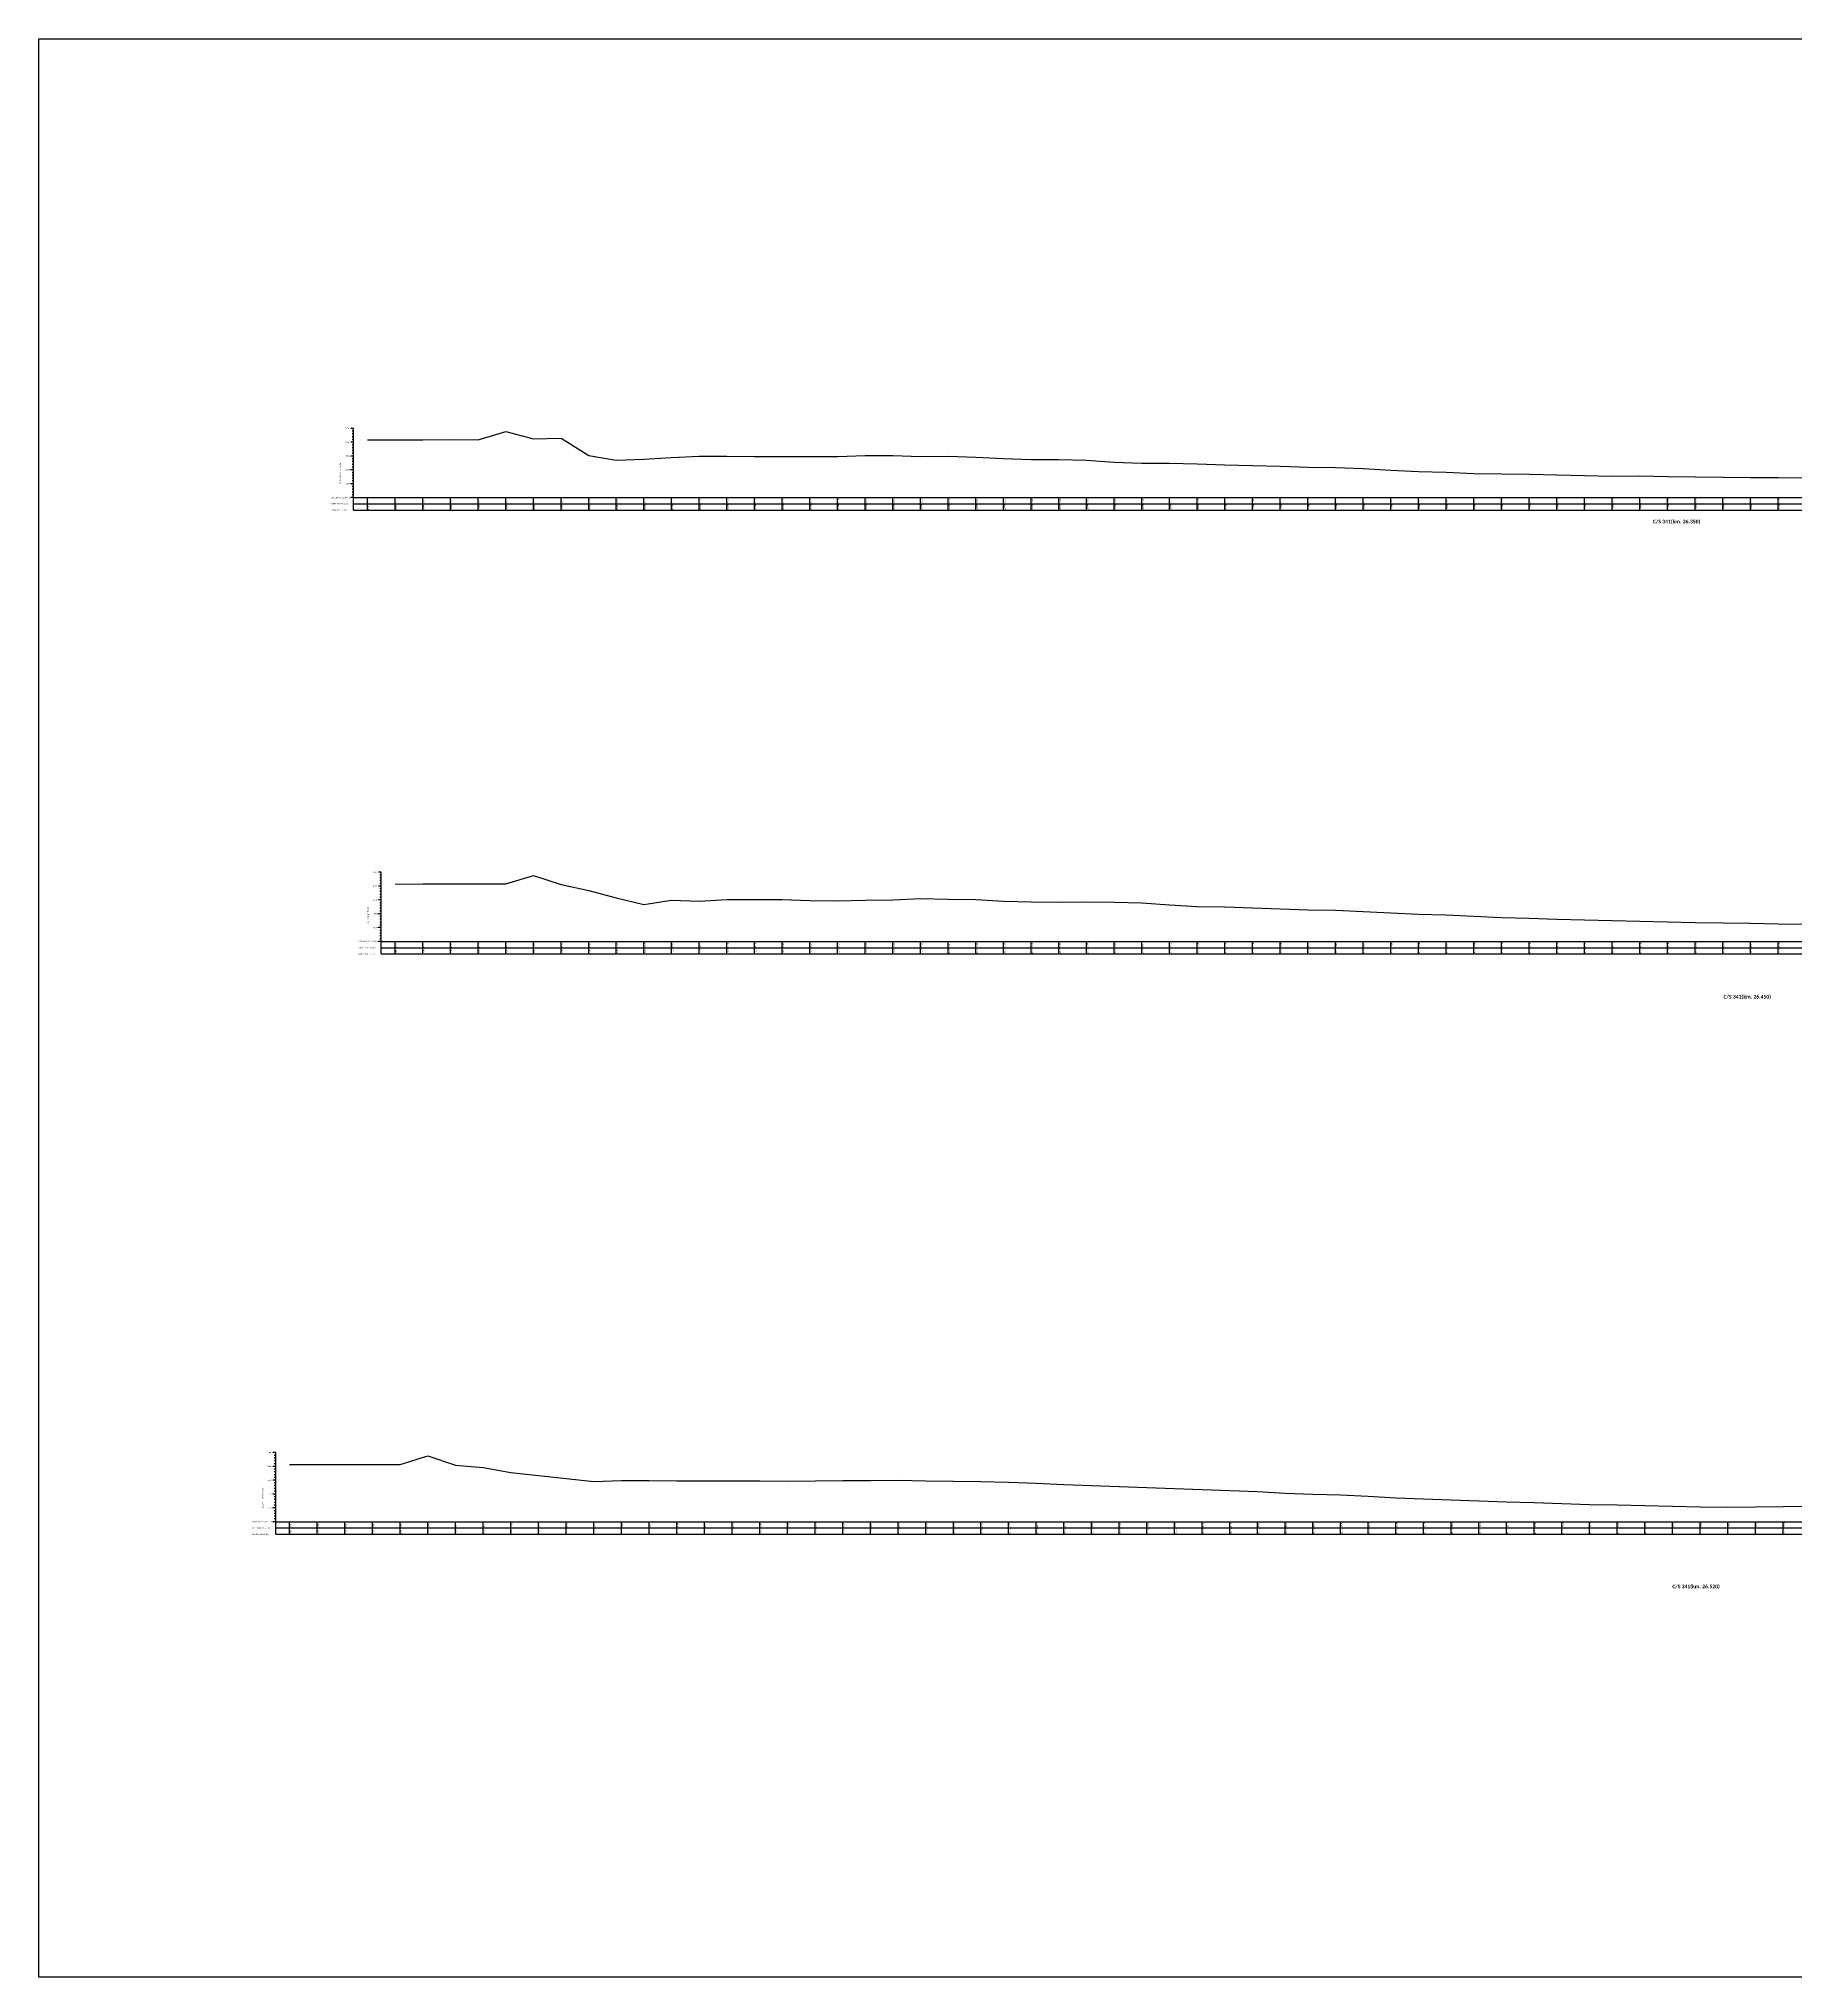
# Model space of a CAD drawing. Header units: metres. Extents: x -148477 to 168932, y -55673 to -2736.
# Drawn here: x 35573 to 36208, y -18463 to -17763 of the extents above; entities that cross this region are included whole.
import ezdxf

# ---------------------------------------------------------------- set-up
doc = ezdxf.new("R2010")
doc.units = ezdxf.units.M
doc.styles.add('liza', font='times.ttf', dxfattribs={"height": 2})
doc.styles.get("Standard").update_dxf_attribs({"font": 'times.ttf'})

msp = doc.modelspace()

# ---------------------------------------------------------------- linework, layer by layer
at = {"color": 6, "linetype": 'Continuous', "lineweight": -3, "ltscale": 0.5}
for p, q in [((35687.2449, -17903.4943), (35686.2449, -17903.4943)), ((35687.2449, -17904.4943), (35686.7449, -17904.4943)), ((35687.2449, -17905.4943), (35686.7449, -17905.4943)), ((35687.2449, -17906.4943), (35686.7449, -17906.4943)), ((35687.2449, -17932.9943), (35687.2449, -17903.4943)), ((35687.2449, -17908.4943), (35686.2449, -17908.4943)), ((35687.2449, -17913.4943), (35686.2449, -17913.4943)), ((35687.2449, -17907.4943), (35686.7449, -17907.4943)), ((35687.2449, -17909.4943), (35686.7449, -17909.4943)), ((35687.2449, -17910.4943), (35686.7449, -17910.4943)), ((35687.2449, -17911.4943), (35686.7449, -17911.4943)), ((35687.2449, -17912.4943), (35686.7449, -17912.4943)), ((35687.2449, -17918.4943), (35686.2449, -17918.4943)), ((35687.2449, -17914.4943), (35686.7449, -17914.4943)), ((35687.2449, -17915.4943), (35686.7449, -17915.4943)), ((35687.2449, -17916.4943), (35686.7449, -17916.4943)), ((35687.2449, -17917.4943), (35686.7449, -17917.4943)), ((35687.2449, -17919.4943), (35686.7449, -17919.4943)), ((35687.2449, -17920.4943), (35686.7449, -17920.4943)), ((35687.2449, -17923.4943), (35686.2449, -17923.4943)), ((35687.2449, -17921.4943), (35686.7449, -17921.4943)), ((35687.2449, -17922.4943), (35686.7449, -17922.4943)), ((35687.2449, -17924.4943), (35686.7449, -17924.4943)), ((35687.2449, -17925.4943), (35686.7449, -17925.4943)), ((35687.2449, -17926.4943), (35686.7449, -17926.4943)), ((35687.2449, -17927.4943), (35686.7449, -17927.4943)), ((35687.2449, -17928.4943), (35686.2449, -17928.4943)), ((35687.2449, -17928.4943), (36622.2449, -17928.4943)), ((35687.2449, -17930.7443), (36622.2449, -17930.7443)), ((35687.2449, -17932.9943), (36622.2449, -17932.9943)), ((35692.2449, -17932.9943), (35692.2449, -17928.4943)), ((35702.2449, -17932.9943), (35702.2449, -17928.4943)), ((35712.2449, -17932.9943), (35712.2449, -17928.4943)), ((35722.2449, -17932.9943), (35722.2449, -17928.4943)), ((35732.2449, -17932.9943), (35732.2449, -17928.4943)), ((35742.2449, -17932.9943), (35742.2449, -17928.4943)), ((35752.2449, -17932.9943), (35752.2449, -17928.4943)), ((35762.2449, -17932.9943), (35762.2449, -17928.4943)), ((35772.2449, -17932.9943), (35772.2449, -17928.4943)), ((35782.2449, -17932.9943), (35782.2449, -17928.4943)), ((35792.2449, -17932.9943), (35792.2449, -17928.4943)), ((35802.2449, -17932.9943), (35802.2449, -17928.4943)), ((35812.2449, -17932.9943), (35812.2449, -17928.4943)), ((35822.2449, -17932.9943), (35822.2449, -17928.4943)), ((35832.2449, -17932.9943), (35832.2449, -17928.4943)), ((35842.2449, -17932.9943), (35842.2449, -17928.4943)), ((35852.2449, -17932.9943), (35852.2449, -17928.4943)), ((35862.2449, -17932.9943), (35862.2449, -17928.4943)), ((35872.2449, -17932.9943), (35872.2449, -17928.4943)), ((35882.2449, -17932.9943), (35882.2449, -17928.4943)), ((35892.2449, -17932.9943), (35892.2449, -17928.4943)), ((35902.2449, -17932.9943), (35902.2449, -17928.4943)), ((35912.2449, -17932.9943), (35912.2449, -17928.4943)), ((35922.2449, -17932.9943), (35922.2449, -17928.4943)), ((35932.2449, -17932.9943), (35932.2449, -17928.4943)), ((35942.2449, -17932.9943), (35942.2449, -17928.4943)), ((35952.2449, -17932.9943), (35952.2449, -17928.4943)), ((35962.2449, -17932.9943), (35962.2449, -17928.4943)), ((35972.2449, -17932.9943), (35972.2449, -17928.4943)), ((35982.2449, -17932.9943), (35982.2449, -17928.4943)), ((35992.2449, -17932.9943), (35992.2449, -17928.4943)), ((36002.2449, -17932.9943), (36002.2449, -17928.4943)), ((36012.2449, -17932.9943), (36012.2449, -17928.4943)), ((36022.2449, -17932.9943), (36022.2449, -17928.4943)), ((36032.2449, -17932.9943), (36032.2449, -17928.4943)), ((36042.2449, -17932.9943), (36042.2449, -17928.4943)), ((36052.2449, -17932.9943), (36052.2449, -17928.4943)), ((36062.2449, -17932.9943), (36062.2449, -17928.4943)), ((36072.2449, -17932.9943), (36072.2449, -17928.4943)), ((36082.2449, -17932.9943), (36082.2449, -17928.4943)), ((36092.2449, -17932.9943), (36092.2449, -17928.4943)), ((36102.2449, -17932.9943), (36102.2449, -17928.4943)), ((36112.2449, -17932.9943), (36112.2449, -17928.4943)), ((36122.2449, -17932.9943), (36122.2449, -17928.4943)), ((36132.2449, -17932.9943), (36132.2449, -17928.4943)), ((36142.2449, -17932.9943), (36142.2449, -17928.4943)), ((36152.2449, -17932.9943), (36152.2449, -17928.4943)), ((36162.2449, -17932.9943), (36162.2449, -17928.4943)), ((36172.2449, -17932.9943), (36172.2449, -17928.4943)), ((36182.2449, -17932.9943), (36182.2449, -17928.4943)), ((36192.2449, -17932.9943), (36192.2449, -17928.4943)), ((36202.2449, -17932.9943), (36202.2449, -17928.4943)), ((35697.2446, -18063.9802), (35696.2446, -18063.9802)), ((35697.2446, -18064.9802), (35696.7446, -18064.9802)), ((35697.2446, -18065.9802), (35696.7446, -18065.9802)), ((35697.2446, -18066.9802), (35696.7446, -18066.9802)), ((35697.2446, -18067.9802), (35696.7446, -18067.9802)), ((35697.2446, -18093.4802), (35697.2446, -18063.9802)), ((35702.2446, -18068.2902), (35712.2446, -18068.1102)), ((35712.2446, -18068.1102), (35722.2446, -18068.1002)), ((35722.2446, -18068.1002), (35732.2446, -18068.0902)), ((35732.2446, -18068.0902), (35742.2446, -18068.0902)), ((35742.2446, -18068.0902), (35752.2446, -18065.1802)), ((35752.2446, -18065.1802), (35762.2446, -18068.4002)), ((35697.2446, -18068.9802), (35696.2446, -18068.9802)), ((35697.2446, -18073.9802), (35696.2446, -18073.9802)), ((35697.2446, -18069.9802), (35696.7446, -18069.9802)), ((35697.2446, -18070.9802), (35696.7446, -18070.9802)), ((35697.2446, -18071.9802), (35696.7446, -18071.9802)), ((35697.2446, -18072.9802), (35696.7446, -18072.9802)), ((35697.2446, -18074.9802), (35696.7446, -18074.9802)), ((35762.2446, -18068.4002), (35772.2446, -18070.6002)), ((35772.2446, -18070.6002), (35782.2446, -18073.2102)), ((35782.2446, -18073.2102), (35792.2446, -18075.5702)), ((35792.2446, -18075.5702), (35802.2446, -18074.0502)), ((35802.2446, -18074.0502), (35812.2446, -18074.4202)), ((35812.2446, -18074.4202), (35822.2446, -18073.7602)), ((35822.2446, -18073.7602), (35832.2446, -18073.7702)), ((35832.2446, -18073.7702), (35842.2446, -18073.8202)), ((35842.2446, -18073.8202), (35852.2446, -18074.1502)), ((35852.2446, -18074.1502), (35862.2446, -18074.2502)), ((35862.2446, -18074.2502), (35872.2446, -18074.1002)), ((35872.2446, -18074.1002), (35882.2446, -18073.9202)), ((35882.2446, -18073.9202), (35892.2446, -18073.5102)), ((35892.2446, -18073.5102), (35902.2446, -18073.6502)), ((35902.2446, -18073.6502), (35912.2446, -18073.8602)), ((35912.2446, -18073.8602), (35922.2446, -18074.3602)), ((35922.2446, -18074.3602), (35932.2446, -18074.6902)), ((35932.2446, -18074.6902), (35942.2446, -18074.8102)), ((35942.2446, -18074.8102), (35952.2446, -18074.6402)), ((35952.2446, -18074.6402), (35962.2446, -18074.8002)), ((35962.2446, -18074.8002), (35972.2446, -18075.0502)), ((35972.2446, -18075.0502), (35982.2446, -18075.7002)), ((35697.2446, -18078.9802), (35696.2446, -18078.9802)), ((35697.2446, -18075.9802), (35696.7446, -18075.9802)), ((35697.2446, -18076.9802), (35696.7446, -18076.9802)), ((35697.2446, -18077.9802), (35696.7446, -18077.9802)), ((35697.2446, -18079.9802), (35696.7446, -18079.9802)), ((35697.2446, -18080.9802), (35696.7446, -18080.9802)), ((35697.2446, -18081.9802), (35696.7446, -18081.9802)), ((35982.2446, -18075.7002), (35992.2446, -18076.3602)), ((35992.2446, -18076.3602), (36002.2446, -18076.5202)), ((36002.2446, -18076.5202), (36012.2446, -18076.7702)), ((36012.2446, -18076.7702), (36022.2446, -18077.1702)), ((36022.2446, -18077.1702), (36032.2446, -18077.5002)), ((36032.2446, -18077.5002), (36042.2446, -18077.6302)), ((36042.2446, -18077.6302), (36052.2446, -18078.2002)), ((36052.2446, -18078.2002), (36062.2446, -18078.6602)), ((36062.2446, -18078.6602), (36072.2446, -18079.0702)), ((36072.2446, -18079.0702), (36082.2446, -18079.4002)), ((36082.2446, -18079.4002), (36092.2446, -18079.8502)), ((36092.2446, -18079.8502), (36102.2446, -18080.2702)), ((36102.2446, -18080.2702), (36112.2446, -18080.6002)), ((36112.2446, -18080.6002), (36122.2446, -18080.8802)), ((36122.2446, -18080.8802), (36132.2446, -18081.1502)), ((36132.2446, -18081.1502), (36142.2446, -18081.4402)), ((36142.2446, -18081.4402), (36152.2446, -18081.6702)), ((36152.2446, -18081.6702), (36162.2446, -18081.8602)), ((36162.2446, -18081.8602), (36172.2446, -18082.0902)), ((36172.2446, -18082.0902), (36182.2446, -18082.2402)), ((36182.2446, -18082.2402), (36192.2446, -18082.4102)), ((35697.2446, -18083.9802), (35696.2446, -18083.9802)), ((35697.2446, -18088.9802), (35696.2446, -18088.9802)), ((35697.2446, -18082.9802), (35696.7446, -18082.9802)), ((35697.2446, -18084.9802), (35696.7446, -18084.9802)), ((35697.2446, -18085.9802), (35696.7446, -18085.9802)), ((35697.2446, -18086.9802), (35696.7446, -18086.9802)), ((35697.2446, -18087.9802), (35696.7446, -18087.9802)), ((35697.2446, -18088.9802), (36662.2446, -18088.9802)), ((35702.2446, -18093.4802), (35702.2446, -18088.9802)), ((35712.2446, -18093.4802), (35712.2446, -18088.9802)), ((35722.2446, -18093.4802), (35722.2446, -18088.9802)), ((35732.2446, -18093.4802), (35732.2446, -18088.9802)), ((35742.2446, -18093.4802), (35742.2446, -18088.9802)), ((35752.2446, -18093.4802), (35752.2446, -18088.9802)), ((35762.2446, -18093.4802), (35762.2446, -18088.9802)), ((35772.2446, -18093.4802), (35772.2446, -18088.9802)), ((35782.2446, -18093.4802), (35782.2446, -18088.9802)), ((35792.2446, -18093.4802), (35792.2446, -18088.9802)), ((35802.2446, -18093.4802), (35802.2446, -18088.9802)), ((35812.2446, -18093.4802), (35812.2446, -18088.9802)), ((35822.2446, -18093.4802), (35822.2446, -18088.9802)), ((35832.2446, -18093.4802), (35832.2446, -18088.9802)), ((35842.2446, -18093.4802), (35842.2446, -18088.9802)), ((35852.2446, -18093.4802), (35852.2446, -18088.9802)), ((35862.2446, -18093.4802), (35862.2446, -18088.9802)), ((35872.2446, -18093.4802), (35872.2446, -18088.9802)), ((35882.2446, -18093.4802), (35882.2446, -18088.9802)), ((35892.2446, -18093.4802), (35892.2446, -18088.9802)), ((35902.2446, -18093.4802), (35902.2446, -18088.9802)), ((35912.2446, -18093.4802), (35912.2446, -18088.9802)), ((35922.2446, -18093.4802), (35922.2446, -18088.9802)), ((35932.2446, -18093.4802), (35932.2446, -18088.9802)), ((35942.2446, -18093.4802), (35942.2446, -18088.9802)), ((35952.2446, -18093.4802), (35952.2446, -18088.9802)), ((35962.2446, -18093.4802), (35962.2446, -18088.9802)), ((35972.2446, -18093.4802), (35972.2446, -18088.9802)), ((35982.2446, -18093.4802), (35982.2446, -18088.9802)), ((35992.2446, -18093.4802), (35992.2446, -18088.9802)), ((36002.2446, -18093.4802), (36002.2446, -18088.9802)), ((36012.2446, -18093.4802), (36012.2446, -18088.9802)), ((36022.2446, -18093.4802), (36022.2446, -18088.9802)), ((36032.2446, -18093.4802), (36032.2446, -18088.9802)), ((36042.2446, -18093.4802), (36042.2446, -18088.9802)), ((36052.2446, -18093.4802), (36052.2446, -18088.9802)), ((36062.2446, -18093.4802), (36062.2446, -18088.9802)), ((36072.2446, -18093.4802), (36072.2446, -18088.9802)), ((36082.2446, -18093.4802), (36082.2446, -18088.9802)), ((36092.2446, -18093.4802), (36092.2446, -18088.9802)), ((36102.2446, -18093.4802), (36102.2446, -18088.9802)), ((36112.2446, -18093.4802), (36112.2446, -18088.9802)), ((36122.2446, -18093.4802), (36122.2446, -18088.9802)), ((36132.2446, -18093.4802), (36132.2446, -18088.9802)), ((36142.2446, -18093.4802), (36142.2446, -18088.9802)), ((36152.2446, -18093.4802), (36152.2446, -18088.9802)), ((36162.2446, -18093.4802), (36162.2446, -18088.9802)), ((36172.2446, -18093.4802), (36172.2446, -18088.9802)), ((36182.2446, -18093.4802), (36182.2446, -18088.9802)), ((36192.2446, -18082.4102), (36202.2446, -18082.6402)), ((36192.2446, -18093.4802), (36192.2446, -18088.9802)), ((36202.2446, -18082.6402), (36212.2446, -18082.7302)), ((36202.2446, -18093.4802), (36202.2446, -18088.9802)), ((35697.2446, -18091.2302), (36662.2446, -18091.2302)), ((35697.2446, -18093.4802), (36662.2446, -18093.4802)), ((35659.0887, -18273.796), (35658.0887, -18273.796)), ((35659.0887, -18274.796), (35658.5887, -18274.796)), ((35659.0887, -18275.796), (35658.5887, -18275.796)), ((35659.0887, -18276.796), (35658.5887, -18276.796)), ((35659.0887, -18277.796), (35658.5887, -18277.796)), ((35659.0887, -18303.296), (35659.0887, -18273.796)), ((35664.0887, -18278.096), (35674.0887, -18278.106)), ((35674.0887, -18278.106), (35684.0887, -18278.116)), ((35684.0887, -18278.116), (35694.0887, -18278.116)), ((35694.0887, -18278.116), (35704.0887, -18278.116)), ((35704.0887, -18278.116), (35714.0887, -18274.996)), ((35714.0887, -18274.996), (35724.0887, -18278.356)), ((35724.0887, -18278.356), (35734.0887, -18279.236)), ((35659.0887, -18278.796), (35658.0887, -18278.796)), ((35659.0887, -18283.796), (35658.0887, -18283.796)), ((35659.0887, -18279.796), (35658.5887, -18279.796)), ((35659.0887, -18280.796), (35658.5887, -18280.796)), ((35659.0887, -18281.796), (35658.5887, -18281.796)), ((35659.0887, -18282.796), (35658.5887, -18282.796)), ((35659.0887, -18284.796), (35658.5887, -18284.796)), ((35734.0887, -18279.236), (35744.0887, -18280.946)), ((35744.0887, -18280.946), (35754.0887, -18282.036)), ((35754.0887, -18282.036), (35764.0887, -18283.146)), ((35764.0887, -18283.146), (35774.0887, -18284.236)), ((35774.0887, -18284.236), (35784.0887, -18283.856)), ((35784.0887, -18283.856), (35794.0887, -18283.836)), ((35794.0887, -18283.836), (35804.0887, -18283.976)), ((35804.0887, -18283.976), (35814.0887, -18284.036)), ((35814.0887, -18284.036), (35824.0887, -18284.006)), ((35824.0887, -18284.006), (35834.0887, -18283.956)), ((35834.0887, -18283.956), (35844.0887, -18284.076)), ((35844.0887, -18284.076), (35854.0887, -18284.006)), ((35854.0887, -18284.006), (35864.0887, -18283.916)), ((35864.0887, -18283.916), (35874.0887, -18283.826)), ((35874.0887, -18283.826), (35884.0887, -18283.806)), ((35884.0887, -18283.806), (35894.0887, -18283.946)), ((35894.0887, -18283.946), (35904.0887, -18284.076)), ((35904.0887, -18284.076), (35914.0887, -18284.246)), ((35914.0887, -18284.246), (35924.0887, -18284.496)), ((35924.0887, -18284.496), (35934.0887, -18284.836)), ((35934.0887, -18284.836), (35944.0887, -18285.266)), ((35944.0887, -18285.266), (35954.0887, -18285.696)), ((35659.0887, -18288.796), (35658.0887, -18288.796)), ((35659.0887, -18285.796), (35658.5887, -18285.796)), ((35659.0887, -18286.796), (35658.5887, -18286.796)), ((35659.0887, -18287.796), (35658.5887, -18287.796)), ((35659.0887, -18289.796), (35658.5887, -18289.796)), ((35659.0887, -18290.796), (35658.5887, -18290.796)), ((35659.0887, -18291.796), (35658.5887, -18291.796)), ((35954.0887, -18285.696), (35964.0887, -18286.076)), ((35964.0887, -18286.076), (35974.0887, -18286.416)), ((35974.0887, -18286.416), (35984.0887, -18286.736)), ((35984.0887, -18286.736), (35994.0887, -18287.106)), ((35994.0887, -18287.106), (36004.0887, -18287.506)), ((36004.0887, -18287.506), (36014.0887, -18287.886)), ((36014.0887, -18287.886), (36024.0887, -18288.426)), ((36024.0887, -18288.426), (36034.0887, -18288.766)), ((36034.0887, -18288.766), (36044.0887, -18289.096)), ((36044.0887, -18289.096), (36054.0887, -18289.546)), ((36054.0887, -18289.546), (36064.0887, -18290.106)), ((36064.0887, -18290.106), (36074.0887, -18290.536)), ((36074.0887, -18290.536), (36084.0887, -18290.866)), ((36084.0887, -18290.866), (36094.0887, -18291.216)), ((36094.0887, -18291.216), (36104.0887, -18291.546)), ((36104.0887, -18291.546), (36114.0887, -18291.876)), ((36114.0887, -18291.876), (36124.0887, -18292.206)), ((36124.0887, -18292.206), (36134.0887, -18292.506)), ((36134.0887, -18292.506), (36144.0887, -18292.726)), ((35659.0887, -18293.796), (35658.0887, -18293.796)), ((35659.0887, -18298.796), (35658.0887, -18298.796)), ((35659.0887, -18292.796), (35658.5887, -18292.796)), ((35659.0887, -18294.796), (35658.5887, -18294.796)), ((35659.0887, -18295.796), (35658.5887, -18295.796)), ((35659.0887, -18296.796), (35658.5887, -18296.796)), ((35659.0887, -18297.796), (35658.5887, -18297.796)), ((35659.0887, -18298.796), (36644.0887, -18298.796)), ((35664.0887, -18303.296), (35664.0887, -18298.796)), ((35674.0887, -18303.296), (35674.0887, -18298.796)), ((35684.0887, -18303.296), (35684.0887, -18298.796)), ((35694.0887, -18303.296), (35694.0887, -18298.796)), ((35704.0887, -18303.296), (35704.0887, -18298.796)), ((35714.0887, -18303.296), (35714.0887, -18298.796)), ((35724.0887, -18303.296), (35724.0887, -18298.796)), ((35734.0887, -18303.296), (35734.0887, -18298.796)), ((35744.0887, -18303.296), (35744.0887, -18298.796)), ((35754.0887, -18303.296), (35754.0887, -18298.796)), ((35764.0887, -18303.296), (35764.0887, -18298.796)), ((35774.0887, -18303.296), (35774.0887, -18298.796)), ((35784.0887, -18303.296), (35784.0887, -18298.796)), ((35794.0887, -18303.296), (35794.0887, -18298.796)), ((35804.0887, -18303.296), (35804.0887, -18298.796)), ((35814.0887, -18303.296), (35814.0887, -18298.796)), ((35824.0887, -18303.296), (35824.0887, -18298.796)), ((35834.0887, -18303.296), (35834.0887, -18298.796)), ((35844.0887, -18303.296), (35844.0887, -18298.796)), ((35854.0887, -18303.296), (35854.0887, -18298.796)), ((35864.0887, -18303.296), (35864.0887, -18298.796)), ((35874.0887, -18303.296), (35874.0887, -18298.796)), ((35884.0887, -18303.296), (35884.0887, -18298.796)), ((35894.0887, -18303.296), (35894.0887, -18298.796)), ((35904.0887, -18303.296), (35904.0887, -18298.796)), ((35914.0887, -18303.296), (35914.0887, -18298.796)), ((35924.0887, -18303.296), (35924.0887, -18298.796)), ((35934.0887, -18303.296), (35934.0887, -18298.796)), ((35944.0887, -18303.296), (35944.0887, -18298.796)), ((35954.0887, -18303.296), (35954.0887, -18298.796)), ((35964.0887, -18303.296), (35964.0887, -18298.796)), ((35974.0887, -18303.296), (35974.0887, -18298.796)), ((35984.0887, -18303.296), (35984.0887, -18298.796)), ((35994.0887, -18303.296), (35994.0887, -18298.796)), ((36004.0887, -18303.296), (36004.0887, -18298.796)), ((36014.0887, -18303.296), (36014.0887, -18298.796)), ((36024.0887, -18303.296), (36024.0887, -18298.796)), ((36034.0887, -18303.296), (36034.0887, -18298.796)), ((36044.0887, -18303.296), (36044.0887, -18298.796)), ((36054.0887, -18303.296), (36054.0887, -18298.796)), ((36064.0887, -18303.296), (36064.0887, -18298.796)), ((36074.0887, -18303.296), (36074.0887, -18298.796)), ((36084.0887, -18303.296), (36084.0887, -18298.796)), ((36094.0887, -18303.296), (36094.0887, -18298.796)), ((36104.0887, -18303.296), (36104.0887, -18298.796)), ((36114.0887, -18303.296), (36114.0887, -18298.796)), ((36124.0887, -18303.296), (36124.0887, -18298.796)), ((36134.0887, -18303.296), (36134.0887, -18298.796)), ((36144.0887, -18292.726), (36154.0887, -18292.936)), ((36144.0887, -18303.296), (36144.0887, -18298.796)), ((36154.0887, -18292.936), (36164.0887, -18293.166)), ((36154.0887, -18303.296), (36154.0887, -18298.796)), ((36164.0887, -18293.166), (36174.0887, -18293.396)), ((36164.0887, -18303.296), (36164.0887, -18298.796)), ((36174.0887, -18293.396), (36184.0887, -18293.466)), ((36174.0887, -18303.296), (36174.0887, -18298.796)), ((36184.0887, -18293.466), (36194.0887, -18293.386)), ((36184.0887, -18303.296), (36184.0887, -18298.796)), ((36194.0887, -18293.386), (36204.0887, -18293.306)), ((36194.0887, -18303.296), (36194.0887, -18298.796)), ((36204.0887, -18293.306), (36214.0887, -18293.216)), ((36204.0887, -18303.296), (36204.0887, -18298.796)), ((35659.0887, -18301.046), (36644.0887, -18301.046)), ((35659.0887, -18303.296), (36644.0887, -18303.296))]:
    msp.add_line(p, q, dxfattribs=at)
msp.add_lwpolyline([(35573.431, -17762.6102), (36845.552, -17762.6102), (36845.552, -18463.4767), (35573.431, -18463.4767)], close=True, dxfattribs=at)
msp.add_lwpolyline([(35692.2449, -17907.6343), (35702.2449, -17907.6143), (35712.2449, -17907.6243), (35722.2449, -17907.5243), (35732.2449, -17907.5743), (35742.2449, -17904.6643), (35752.2449, -17907.2043), (35762.2449, -17907.0143), (35772.2449, -17913.3343), (35782.2449, -17914.9743), (35792.2449, -17914.6243), (35802.2449, -17914.0243), (35812.2449, -17913.5643), (35822.2449, -17913.5143), (35832.2449, -17913.6543), (35842.2449, -17913.6743), (35852.2449, -17913.6643), (35862.2449, -17913.6343), (35872.2449, -17913.3243), (35882.2449, -17913.2943), (35892.2449, -17913.5943), (35902.2449, -17913.5743), (35912.2449, -17913.9143), (35922.2449, -17914.3843), (35932.2449, -17914.7343), (35942.2449, -17914.7343), (35952.2449, -17914.9143), (35962.2449, -17915.7043), (35972.2449, -17916.0343), (35982.2449, -17915.9943), (35992.2449, -17916.3343), (36002.2449, -17916.6043), (36012.2449, -17916.9343), (36022.2449, -17917.1443), (36032.2449, -17917.5243), (36042.2449, -17917.6743), (36052.2449, -17917.9943), (36062.2449, -17918.6243), (36072.2449, -17919.0243), (36082.2449, -17919.3443), (36092.2449, -17919.7943), (36102.2449, -17919.8943), (36112.2449, -17920.0843), (36122.2449, -17920.3143), (36132.2449, -17920.5243), (36142.2449, -17920.7043), (36152.2449, -17920.6843), (36162.2449, -17920.8943), (36172.2449, -17921.0043), (36182.2449, -17921.0943), (36192.2449, -17921.2443), (36202.2449, -17921.2543), (36212.2449, -17921.3143)], dxfattribs=at)

# ---------------------------------------------------------------- texts
at = {"color": 6, "linetype": 'Continuous', "lineweight": -3, "ltscale": 0.5, "char_height": 0.5, "attachment_point": 1, "style": 'liza'}
for s, insert, width in [('5.00', (35684.2449, -17903.2443), 2), ('-5.00', (35684.2449, -17913.2443), 2), ('0.00', (35684.2449, -17908.2443), 2), ('-10.00', (35684.2449, -17918.2443), 2), ('-15.00', (35684.2449, -17923.2443), 2), ('DATUM AT -20.00 (m)', (35678.7449, -17928.2443), 7.5), ('EXISTING R.L. (m)', (35678.7449, -17930.4943), 7.5), ('DISTANCE IN (m)', (35678.7449, -17932.7443), 7.5), ('5.00', (35694.2446, -18063.7302), 2), ('-5.00', (35694.2446, -18073.7302), 2), ('0.00', (35694.2446, -18068.7302), 2), ('-10.00', (35694.2446, -18078.7302), 2), ('DATUM AT -20.00 (m)', (35688.7446, -18088.7302), 7.5), ('-15.00', (35694.2446, -18083.7302), 2), ('EXISTING R.L. (m)', (35688.7446, -18090.9802), 7.5), ('DISTANCE IN (m)', (35688.7446, -18093.2302), 7.5), ('0.00', (35656.0887, -18278.546), 2), ('5.00', (35656.0887, -18273.546), 2), ('-5.00', (35656.0887, -18283.546), 2), ('-10.00', (35656.0887, -18288.546), 2), ('DATUM AT -20.00 (m)', (35650.5887, -18298.546), 7.5), ('-15.00', (35656.0887, -18293.546), 2), ('EXISTING R.L. (m)', (35650.5887, -18300.796), 7.5), ('DISTANCE IN (m)', (35650.5887, -18303.046), 7.5)]:
    msp.add_mtext(s, dxfattribs=dict(at, insert=insert, width=width))
at = {"color": 6, "linetype": 'Continuous', "lineweight": -3, "ltscale": 0.5, "char_height": 0.5, "attachment_point": 1, "rotation": 90, "style": 'liza'}
for s, insert, width in [('ELEVATION (m PWD)', (35682.2449, -17923.4943), 10), ('0.86', (35692.3449, -17930.6443), 2.15), ('0.00', (35692.3449, -17932.8943), 2.15), ('0.88', (35702.3449, -17930.6443), 2.15), ('10.00', (35702.3449, -17932.8943), 2.15), ('0.87', (35712.3449, -17930.6443), 2.15), ('20.00', (35712.3449, -17932.8943), 2.15), ('0.97', (35722.3449, -17930.6443), 2.15), ('30.00', (35722.3449, -17932.8943), 2.15), ('0.92', (35732.3449, -17930.6443), 2.15), ('40.00', (35732.3449, -17932.8943), 2.15), ('3.83', (35742.3449, -17930.6443), 2.15), ('50.00', (35742.3449, -17932.8943), 2.15), ('60.00', (35752.3449, -17932.8943), 2.15), ('1.29', (35752.3449, -17930.6443), 2.15), ('1.48', (35762.3449, -17930.6443), 2.15), ('70.00', (35762.3449, -17932.8943), 2.15), ('-4.84', (35772.3449, -17930.6443), 2.15), ('80.00', (35772.3449, -17932.8943), 2.15), ('-6.48', (35782.3449, -17930.6443), 2.15), ('90.00', (35782.3449, -17932.8943), 2.15), ('100.00', (35792.3449, -17932.8943), 2.15), ('-6.13', (35792.3449, -17930.6443), 2.15), ('110.00', (35802.3449, -17932.8943), 2.15), ('-5.53', (35802.3449, -17930.6443), 2.15), ('-5.07', (35812.3449, -17930.6443), 2.15), ('120.00', (35812.3449, -17932.8943), 2.15), ('-5.02', (35822.3449, -17930.6443), 2.15), ('130.00', (35822.3449, -17932.8943), 2.15), ('140.00', (35832.3449, -17932.8943), 2.15), ('-5.16', (35832.3449, -17930.6443), 2.15), ('-5.18', (35842.3449, -17930.6443), 2.15), ('150.00', (35842.3449, -17932.8943), 2.15), ('160.00', (35852.3449, -17932.8943), 2.15), ('-5.17', (35852.3449, -17930.6443), 2.15), ('170.00', (35862.3449, -17932.8943), 2.15), ('-5.14', (35862.3449, -17930.6443), 2.15), ('-4.83', (35872.3449, -17930.6443), 2.15), ('180.00', (35872.3449, -17932.8943), 2.15), ('-4.80', (35882.3449, -17930.6443), 2.15), ('190.00', (35882.3449, -17932.8943), 2.15), ('-5.10', (35892.3449, -17930.6443), 2.15), ('200.00', (35892.3449, -17932.8943), 2.15), ('-5.08', (35902.3449, -17930.6443), 2.15), ('210.00', (35902.3449, -17932.8943), 2.15), ('220.00', (35912.3449, -17932.8943), 2.15), ('-5.42', (35912.3449, -17930.6443), 2.15), ('-5.89', (35922.3449, -17930.6443), 2.15), ('230.00', (35922.3449, -17932.8943), 2.15), ('240.00', (35932.3449, -17932.8943), 2.15), ('-6.24', (35932.3449, -17930.6443), 2.15), ('250.00', (35942.3449, -17932.8943), 2.15), ('-6.24', (35942.3449, -17930.6443), 2.15), ('260.00', (35952.3449, -17932.8943), 2.15), ('-6.42', (35952.3449, -17930.6443), 2.15), ('270.00', (35962.3449, -17932.8943), 2.15), ('-7.21', (35962.3449, -17930.6443), 2.15), ('280.00', (35972.3449, -17932.8943), 2.15), ('-7.54', (35972.3449, -17930.6443), 2.15), ('-7.50', (35982.3449, -17930.6443), 2.15), ('290.00', (35982.3449, -17932.8943), 2.15), ('-7.84', (35992.3449, -17930.6443), 2.15), ('300.00', (35992.3449, -17932.8943), 2.15), ('-8.11', (36002.3449, -17930.6443), 2.15), ('310.00', (36002.3449, -17932.8943), 2.15), ('-8.44', (36012.3449, -17930.6443), 2.15), ('320.00', (36012.3449, -17932.8943), 2.15), ('-8.65', (36022.3449, -17930.6443), 2.15), ('330.00', (36022.3449, -17932.8943), 2.15), ('-9.03', (36032.3449, -17930.6443), 2.15), ('340.00', (36032.3449, -17932.8943), 2.15), ('-9.18', (36042.3449, -17930.6443), 2.15), ('350.00', (36042.3449, -17932.8943), 2.15), ('-9.50', (36052.3449, -17930.6443), 2.15), ('360.00', (36052.3449, -17932.8943), 2.15), ('-10.13', (36062.3449, -17930.6443), 2.15), ('370.00', (36062.3449, -17932.8943), 2.15), ('-10.53', (36072.3449, -17930.6443), 2.15), ('380.00', (36072.3449, -17932.8943), 2.15), ('-10.85', (36082.3449, -17930.6443), 2.15), ('390.00', (36082.3449, -17932.8943), 2.15), ('-11.30', (36092.3449, -17930.6443), 2.15), ('400.00', (36092.3449, -17932.8943), 2.15), ('-11.40', (36102.3449, -17930.6443), 2.15), ('410.00', (36102.3449, -17932.8943), 2.15), ('420.00', (36112.3449, -17932.8943), 2.15), ('-11.59', (36112.3449, -17930.6443), 2.15), ('-11.82', (36122.3449, -17930.6443), 2.15), ('430.00', (36122.3449, -17932.8943), 2.15), ('-12.03', (36132.3449, -17930.6443), 2.15), ('440.00', (36132.3449, -17932.8943), 2.15), ('450.00', (36142.3449, -17932.8943), 2.15), ('-12.21', (36142.3449, -17930.6443), 2.15), ('460.00', (36152.3449, -17932.8943), 2.15), ('-12.19', (36152.3449, -17930.6443), 2.15), ('-12.40', (36162.3449, -17930.6443), 2.15), ('470.00', (36162.3449, -17932.8943), 2.15), ('480.00', (36172.3449, -17932.8943), 2.15), ('-12.51', (36172.3449, -17930.6443), 2.15), ('-12.60', (36182.3449, -17930.6443), 2.15), ('490.00', (36182.3449, -17932.8943), 2.15), ('500.00', (36192.3449, -17932.8943), 2.15), ('-12.75', (36192.3449, -17930.6443), 2.15), ('510.00', (36202.3449, -17932.8943), 2.15), ('-12.76', (36202.3449, -17930.6443), 2.15), ('ELEVATION (m PWD)', (35692.2446, -18083.9802), 10), ('-10.09', (36072.3446, -18091.1302), 2.15), ('-10.42', (36082.3446, -18091.1302), 2.15), ('-10.87', (36092.3446, -18091.1302), 2.15), ('-11.29', (36102.3446, -18091.1302), 2.15), ('-11.62', (36112.3446, -18091.1302), 2.15), ('-11.90', (36122.3446, -18091.1302), 2.15), ('-12.17', (36132.3446, -18091.1302), 2.15), ('-12.46', (36142.3446, -18091.1302), 2.15), ('-12.69', (36152.3446, -18091.1302), 2.15), ('-12.88', (36162.3446, -18091.1302), 2.15), ('-13.11', (36172.3446, -18091.1302), 2.15), ('-13.26', (36182.3446, -18091.1302), 2.15), ('-13.43', (36192.3446, -18091.1302), 2.15), ('-13.66', (36202.3446, -18091.1302), 2.15), ('0.69', (35702.3446, -18091.1302), 2.15), ('0.00', (35702.3446, -18093.3802), 2.15), ('0.87', (35712.3446, -18091.1302), 2.15), ('10.00', (35712.3446, -18093.3802), 2.15), ('0.88', (35722.3446, -18091.1302), 2.15), ('20.00', (35722.3446, -18093.3802), 2.15), ('0.89', (35732.3446, -18091.1302), 2.15), ('30.00', (35732.3446, -18093.3802), 2.15), ('0.89', (35742.3446, -18091.1302), 2.15), ('40.00', (35742.3446, -18093.3802), 2.15), ('3.80', (35752.3446, -18091.1302), 2.15), ('50.00', (35752.3446, -18093.3802), 2.15), ('0.58', (35762.3446, -18091.1302), 2.15), ('60.00', (35762.3446, -18093.3802), 2.15), ('70.00', (35772.3446, -18093.3802), 2.15), ('-1.62', (35772.3446, -18091.1302), 2.15), ('80.00', (35782.3446, -18093.3802), 2.15), ('-4.23', (35782.3446, -18091.1302), 2.15), ('90.00', (35792.3446, -18093.3802), 2.15), ('-6.59', (35792.3446, -18091.1302), 2.15), ('-5.07', (35802.3446, -18091.1302), 2.15), ('100.00', (35802.3446, -18093.3802), 2.15), ('110.00', (35812.3446, -18093.3802), 2.15), ('-5.44', (35812.3446, -18091.1302), 2.15), ('-4.78', (35822.3446, -18091.1302), 2.15), ('120.00', (35822.3446, -18093.3802), 2.15), ('130.00', (35832.3446, -18093.3802), 2.15), ('-4.79', (35832.3446, -18091.1302), 2.15), ('-4.84', (35842.3446, -18091.1302), 2.15), ('140.00', (35842.3446, -18093.3802), 2.15), ('150.00', (35852.3446, -18093.3802), 2.15), ('-5.17', (35852.3446, -18091.1302), 2.15), ('160.00', (35862.3446, -18093.3802), 2.15), ('-5.27', (35862.3446, -18091.1302), 2.15), ('170.00', (35872.3446, -18093.3802), 2.15), ('-5.12', (35872.3446, -18091.1302), 2.15), ('180.00', (35882.3446, -18093.3802), 2.15), ('-4.94', (35882.3446, -18091.1302), 2.15), ('190.00', (35892.3446, -18093.3802), 2.15), ('-4.53', (35892.3446, -18091.1302), 2.15), ('200.00', (35902.3446, -18093.3802), 2.15), ('-4.67', (35902.3446, -18091.1302), 2.15), ('-4.88', (35912.3446, -18091.1302), 2.15), ('210.00', (35912.3446, -18093.3802), 2.15), ('-5.38', (35922.3446, -18091.1302), 2.15), ('220.00', (35922.3446, -18093.3802), 2.15), ('230.00', (35932.3446, -18093.3802), 2.15), ('-5.71', (35932.3446, -18091.1302), 2.15), ('-5.83', (35942.3446, -18091.1302), 2.15), ('240.00', (35942.3446, -18093.3802), 2.15), ('250.00', (35952.3446, -18093.3802), 2.15), ('-5.66', (35952.3446, -18091.1302), 2.15), ('-5.82', (35962.3446, -18091.1302), 2.15), ('260.00', (35962.3446, -18093.3802), 2.15), ('-6.07', (35972.3446, -18091.1302), 2.15), ('270.00', (35972.3446, -18093.3802), 2.15), ('280.00', (35982.3446, -18093.3802), 2.15), ('-6.72', (35982.3446, -18091.1302), 2.15), ('-7.38', (35992.3446, -18091.1302), 2.15), ('290.00', (35992.3446, -18093.3802), 2.15), ('300.00', (36002.3446, -18093.3802), 2.15), ('-7.54', (36002.3446, -18091.1302), 2.15), ('310.00', (36012.3446, -18093.3802), 2.15), ('-7.79', (36012.3446, -18091.1302), 2.15), ('-8.19', (36022.3446, -18091.1302), 2.15), ('320.00', (36022.3446, -18093.3802), 2.15), ('-8.52', (36032.3446, -18091.1302), 2.15), ('330.00', (36032.3446, -18093.3802), 2.15), ('-8.65', (36042.3446, -18091.1302), 2.15), ('340.00', (36042.3446, -18093.3802), 2.15), ('350.00', (36052.3446, -18093.3802), 2.15), ('-9.22', (36052.3446, -18091.1302), 2.15), ('-9.68', (36062.3446, -18091.1302), 2.15), ('360.00', (36062.3446, -18093.3802), 2.15), ('370.00', (36072.3446, -18093.3802), 2.15), ('380.00', (36082.3446, -18093.3802), 2.15), ('390.00', (36092.3446, -18093.3802), 2.15), ('400.00', (36102.3446, -18093.3802), 2.15), ('410.00', (36112.3446, -18093.3802), 2.15), ('420.00', (36122.3446, -18093.3802), 2.15), ('430.00', (36132.3446, -18093.3802), 2.15), ('440.00', (36142.3446, -18093.3802), 2.15), ('450.00', (36152.3446, -18093.3802), 2.15), ('460.00', (36162.3446, -18093.3802), 2.15), ('470.00', (36172.3446, -18093.3802), 2.15), ('480.00', (36182.3446, -18093.3802), 2.15), ('490.00', (36192.3446, -18093.3802), 2.15), ('500.00', (36202.3446, -18093.3802), 2.15), ('ELEVATION (m PWD)', (35654.0887, -18293.796), 10), ('-0.44', (35734.1887, -18300.946), 2.15), ('-2.15', (35744.1887, -18300.946), 2.15), ('-3.24', (35754.1887, -18300.946), 2.15), ('-4.35', (35764.1887, -18300.946), 2.15), ('-5.44', (35774.1887, -18300.946), 2.15), ('-5.06', (35784.1887, -18300.946), 2.15), ('-5.04', (35794.1887, -18300.946), 2.15), ('-5.18', (35804.1887, -18300.946), 2.15), ('-5.24', (35814.1887, -18300.946), 2.15), ('-5.21', (35824.1887, -18300.946), 2.15), ('-5.16', (35834.1887, -18300.946), 2.15), ('-5.28', (35844.1887, -18300.946), 2.15), ('-5.21', (35854.1887, -18300.946), 2.15), ('-5.12', (35864.1887, -18300.946), 2.15), ('-5.03', (35874.1887, -18300.946), 2.15), ('-5.01', (35884.1887, -18300.946), 2.15), ('-5.15', (35894.1887, -18300.946), 2.15), ('-5.28', (35904.1887, -18300.946), 2.15), ('-5.45', (35914.1887, -18300.946), 2.15), ('-5.70', (35924.1887, -18300.946), 2.15), ('-6.04', (35934.1887, -18300.946), 2.15), ('-6.47', (35944.1887, -18300.946), 2.15), ('-6.90', (35954.1887, -18300.946), 2.15), ('-7.28', (35964.1887, -18300.946), 2.15), ('-7.62', (35974.1887, -18300.946), 2.15), ('-7.94', (35984.1887, -18300.946), 2.15), ('-8.31', (35994.1887, -18300.946), 2.15), ('-8.71', (36004.1887, -18300.946), 2.15), ('-9.09', (36014.1887, -18300.946), 2.15), ('-9.63', (36024.1887, -18300.946), 2.15), ('-9.97', (36034.1887, -18300.946), 2.15), ('-10.30', (36044.1887, -18300.946), 2.15), ('-10.75', (36054.1887, -18300.946), 2.15), ('-11.31', (36064.1887, -18300.946), 2.15), ('-11.74', (36074.1887, -18300.946), 2.15), ('-12.07', (36084.1887, -18300.946), 2.15), ('-12.42', (36094.1887, -18300.946), 2.15), ('-12.75', (36104.1887, -18300.946), 2.15), ('-13.08', (36114.1887, -18300.946), 2.15), ('-13.41', (36124.1887, -18300.946), 2.15), ('-13.71', (36134.1887, -18300.946), 2.15), ('-13.93', (36144.1887, -18300.946), 2.15), ('-14.14', (36154.1887, -18300.946), 2.15), ('-14.37', (36164.1887, -18300.946), 2.15), ('-14.60', (36174.1887, -18300.946), 2.15), ('-14.67', (36184.1887, -18300.946), 2.15), ('-14.59', (36194.1887, -18300.946), 2.15), ('-14.51', (36204.1887, -18300.946), 2.15), ('0.70', (35664.1887, -18300.946), 2.15), ('0.00', (35664.1887, -18303.196), 2.15), ('0.69', (35674.1887, -18300.946), 2.15), ('10.00', (35674.1887, -18303.196), 2.15), ('0.68', (35684.1887, -18300.946), 2.15), ('20.00', (35684.1887, -18303.196), 2.15), ('0.68', (35694.1887, -18300.946), 2.15), ('30.00', (35694.1887, -18303.196), 2.15), ('0.68', (35704.1887, -18300.946), 2.15), ('40.00', (35704.1887, -18303.196), 2.15), ('3.80', (35714.1887, -18300.946), 2.15), ('50.00', (35714.1887, -18303.196), 2.15), ('0.44', (35724.1887, -18300.946), 2.15), ('60.00', (35724.1887, -18303.196), 2.15), ('70.00', (35734.1887, -18303.196), 2.15), ('80.00', (35744.1887, -18303.196), 2.15), ('90.00', (35754.1887, -18303.196), 2.15), ('100.00', (35764.1887, -18303.196), 2.15), ('110.00', (35774.1887, -18303.196), 2.15), ('120.00', (35784.1887, -18303.196), 2.15), ('130.00', (35794.1887, -18303.196), 2.15), ('140.00', (35804.1887, -18303.196), 2.15), ('150.00', (35814.1887, -18303.196), 2.15), ('160.00', (35824.1887, -18303.196), 2.15), ('170.00', (35834.1887, -18303.196), 2.15), ('180.00', (35844.1887, -18303.196), 2.15), ('190.00', (35854.1887, -18303.196), 2.15), ('200.00', (35864.1887, -18303.196), 2.15), ('210.00', (35874.1887, -18303.196), 2.15), ('220.00', (35884.1887, -18303.196), 2.15), ('230.00', (35894.1887, -18303.196), 2.15), ('240.00', (35904.1887, -18303.196), 2.15), ('250.00', (35914.1887, -18303.196), 2.15), ('260.00', (35924.1887, -18303.196), 2.15), ('270.00', (35934.1887, -18303.196), 2.15), ('280.00', (35944.1887, -18303.196), 2.15), ('290.00', (35954.1887, -18303.196), 2.15), ('300.00', (35964.1887, -18303.196), 2.15), ('310.00', (35974.1887, -18303.196), 2.15), ('320.00', (35984.1887, -18303.196), 2.15), ('330.00', (35994.1887, -18303.196), 2.15), ('340.00', (36004.1887, -18303.196), 2.15), ('350.00', (36014.1887, -18303.196), 2.15), ('360.00', (36024.1887, -18303.196), 2.15), ('370.00', (36034.1887, -18303.196), 2.15), ('380.00', (36044.1887, -18303.196), 2.15), ('390.00', (36054.1887, -18303.196), 2.15), ('400.00', (36064.1887, -18303.196), 2.15), ('410.00', (36074.1887, -18303.196), 2.15), ('420.00', (36084.1887, -18303.196), 2.15), ('430.00', (36094.1887, -18303.196), 2.15), ('440.00', (36104.1887, -18303.196), 2.15), ('450.00', (36114.1887, -18303.196), 2.15), ('460.00', (36124.1887, -18303.196), 2.15), ('470.00', (36134.1887, -18303.196), 2.15), ('480.00', (36144.1887, -18303.196), 2.15), ('490.00', (36154.1887, -18303.196), 2.15), ('500.00', (36164.1887, -18303.196), 2.15), ('510.00', (36174.1887, -18303.196), 2.15), ('520.00', (36184.1887, -18303.196), 2.15), ('530.00', (36194.1887, -18303.196), 2.15), ('540.00', (36204.1887, -18303.196), 2.15)]:
    msp.add_mtext(s, dxfattribs=dict(at, insert=insert, width=width))
at = {"color": 0, "linetype": 'ByBlock', "lineweight": 30, "char_height": 1.326841, "width": 81.781813, "attachment_point": 1}
for s, insert in [('{\\fCalibri|b1|i0|c0|p34;\\C256;C/S 341(km. 26.350)}', (36156.9966, -17936.4935)), ('{\\fCalibri|b1|i0|c0|p34;\\C256;C/S 341(km. 26.450)}', (36182.5316, -18108.2996)), ('{\\fCalibri|b1|i0|c0|p34;\\C256;C/S 341(km. 26.520)}', (36164.035, -18321.5248))]:
    msp.add_mtext(s, dxfattribs=dict(at, insert=insert))

doc.saveas('drawing.dxf')
